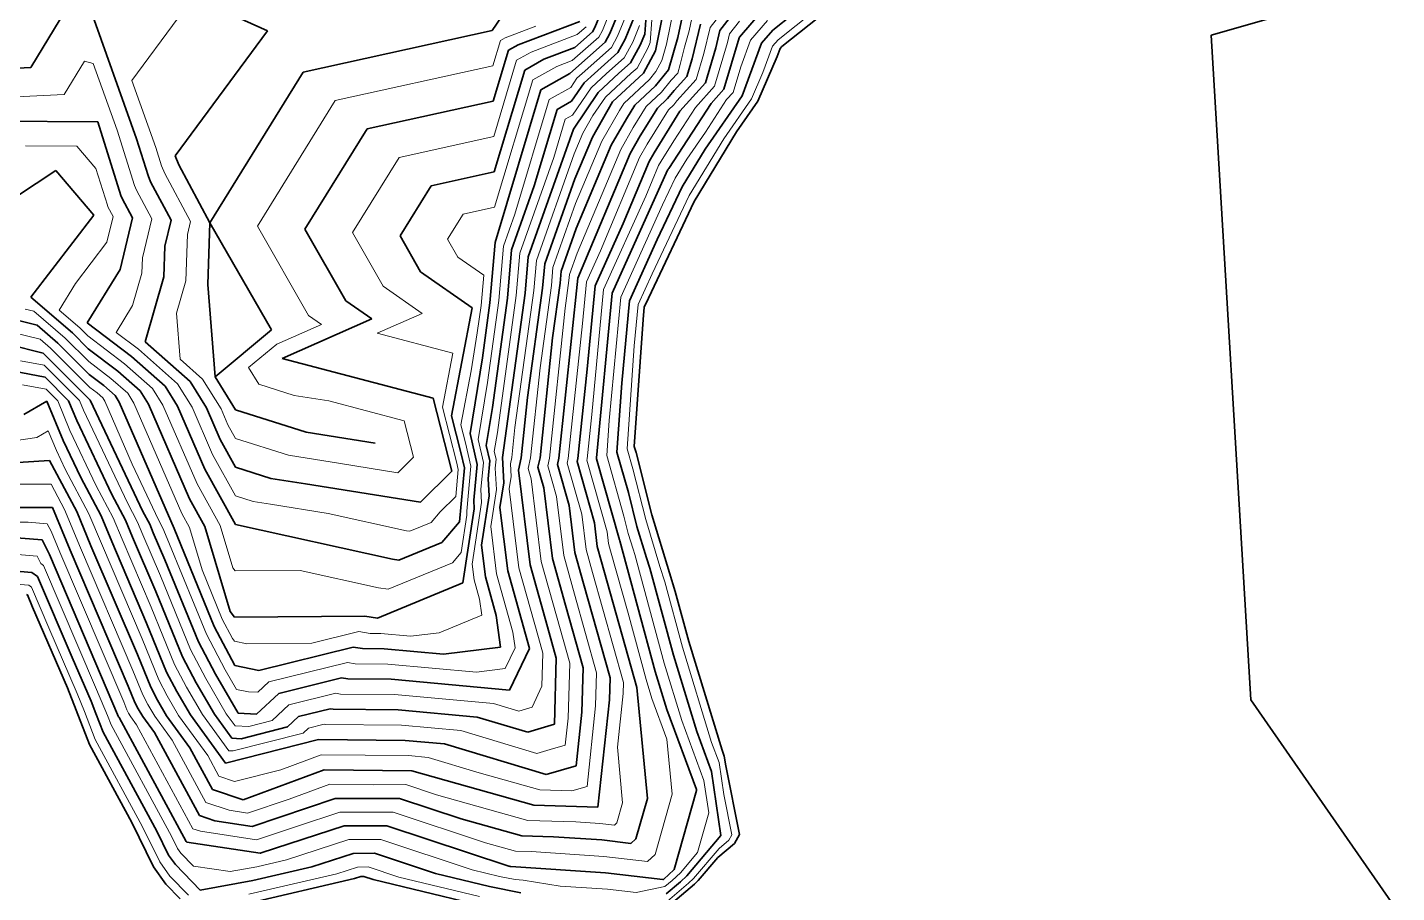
# Model space of a CAD drawing. Header units: millimetres. Extents: x -861324 to 439029, y -308065 to 694685.
# Drawn here: x -646021 to -550348, y -197484 to -137004 of the extents above; entities that cross this region are included whole.
import ezdxf

# ---------------------------------------------------------------- set-up
doc = ezdxf.new("R2010")
doc.units = ezdxf.units.MM
for name, color, linetype, lineweight in [('C-TOPO', 7, 'Continuous', 9), ('C-TOPO-MAJR', 7, 'Continuous', 35), ('C-TOPO-MINR', 7, 'Continuous', 9)]:
    doc.layers.add(name, color=color, linetype=linetype, lineweight=lineweight)

msp = doc.modelspace()

# ---------------------------------------------------------------- linework, layer by layer
at = {"layer": 'C-TOPO', "lineweight": 35}
for p, q in [((-585137, -131849), (-593309, -138342)), ((-563298, -137548), (-552217, -134349)), ((-560527, -183998), (-563298, -137548)), ((-593429, -138479), (-593629, -139029)), ((-593309, -138342), (-593429, -138479)), ((-593629, -139029), (-594975, -142163)), ((-594975, -142163), (-596464, -144307)), ((-596464, -144307), (-599423, -149175)), ((-599423, -149175), (-602629, -155921)), ((-602629, -155921), (-602919, -156566)), ((-602919, -156566), (-603002, -157429)), ((-603002, -157429), (-603612, -166289)), ((-603612, -166289), (-603492, -166714)), ((-603492, -166714), (-602394, -171068)), ((-602394, -171068), (-601161, -175123)), ((-601161, -175123), (-600749, -176437)), ((-646020, -176676), (-646079, -176634)), ((-645658, -177526), (-646020, -176676)), ((-600749, -176437), (-599801, -179937)), ((-643220, -183167), (-645658, -177526)), ((-599801, -179937), (-597480, -187526)), ((-642604, -184731), (-643220, -183167)), ((-550348, -198655), (-560527, -183998)), ((-641684, -187127), (-642604, -184731)), ((-638726, -192579), (-641684, -187127)), ((-597480, -187526), (-597324, -187947)), ((-597324, -187947), (-597226, -188617)), ((-597226, -188617), (-596264, -193416)), ((-637208, -195670), (-638726, -192579)), ((-596602, -194047), (-597785, -195029)), ((-596264, -193416), (-596602, -194047)), ((-597785, -195029), (-599149, -196644)), ((-636338, -196889), (-637208, -195670)), ((-635340, -197910), (-636338, -196889)), ((-623164, -196506), (-630735, -198273)), ((-622730, -196364), (-623164, -196506)), ((-622506, -196363), (-622730, -196364)), ((-621868, -196575), (-622506, -196363)), ((-614911, -198245), (-621868, -196575)), ((-599415, -196895), (-601225, -198430)), ((-599149, -196644), (-599415, -196895))]:
    msp.add_line(p, q, dxfattribs=at)
at = {"layer": 'C-TOPO-MAJR'}
for p, q in [((-613541, -137229), (-607316, -127994)), ((-593939, -137198), (-587571, -132138)), ((-638543, -133062), (-629232, -137239)), ((-606371, -137013), (-605118, -133938)), ((-602885, -137474), (-602651, -134323)), ((-645775, -139800), (-642935, -135123)), ((-641732, -135437), (-638400, -144796)), ((-605313, -137423), (-604374, -135116)), ((-602141, -138652), (-601430, -135142)), ((-597632, -137230), (-596228, -135432)), ((-596273, -137681), (-594681, -135852)), ((-611732, -138228), (-607428, -136603)), ((-604256, -137832), (-603630, -136295)), ((-600565, -137716), (-600209, -135961)), ((-599573, -139206), (-598989, -136779)), ((-629232, -137239), (-635693, -145984)), ((-626753, -140134), (-613541, -137229)), ((-607772, -138415), (-606538, -137324)), ((-606538, -137324), (-606371, -137013)), ((-605648, -138045), (-605313, -137423)), ((-603199, -138242), (-602885, -137474)), ((-601224, -139976), (-600565, -137716)), ((-597922, -138437), (-597632, -137230)), ((-597359, -141329), (-596289, -137725)), ((-596289, -137725), (-596273, -137681)), ((-594735, -138113), (-593939, -137198)), ((-613473, -142168), (-612405, -138607)), ((-612405, -138607), (-611732, -138228)), ((-609924, -139228), (-607772, -138415)), ((-608116, -140227), (-605648, -138045)), ((-604758, -138766), (-604256, -137832)), ((-603868, -139487), (-603199, -138242)), ((-602978, -140208), (-602141, -138652)), ((-598647, -140878), (-597922, -138437)), ((-596070, -141779), (-594735, -138113)), ((-611270, -139985), (-609924, -139228)), ((-606404, -140221), (-604758, -138766)), ((-604691, -140214), (-603868, -139487)), ((-599936, -140427), (-599573, -139206)), ((-652486, -140121), (-645775, -139800)), ((-633267, -150657), (-626753, -140134)), ((-613406, -147107), (-611270, -139985)), ((-610135, -141363), (-608116, -140227)), ((-607122, -140891), (-606404, -140221)), ((-606128, -141555), (-604691, -140214)), ((-605134, -142219), (-602978, -140208)), ((-602131, -141095), (-601224, -139976)), ((-600830, -141423), (-599936, -140427)), ((-613339, -152046), (-610135, -141363)), ((-607991, -142173), (-607122, -140891)), ((-607865, -144119), (-606128, -141555)), ((-603568, -142436), (-602131, -141095)), ((-601284, -141982), (-600830, -141423)), ((-600436, -142870), (-598647, -140878)), ((-598253, -142325), (-597359, -141329)), ((-622281, -144105), (-613473, -142168)), ((-609000, -142741), (-607991, -142173)), ((-606544, -144684), (-605134, -142219)), ((-604166, -143402), (-603568, -142436)), ((-602002, -142653), (-601284, -141982)), ((-601212, -146877), (-598253, -142325)), ((-598660, -145508), (-596070, -141779)), ((-610602, -148082), (-609000, -142741)), ((-605222, -145249), (-604166, -143402)), ((-603198, -144586), (-602002, -142653)), ((-602230, -145769), (-600436, -142870)), ((-648264, -143569), (-641107, -143607)), ((-641107, -143607), (-639485, -148750)), ((-626624, -151120), (-622281, -144105)), ((-611029, -153041), (-607865, -144119)), ((-638400, -144796), (-637589, -147367)), ((-607765, -147590), (-606544, -144684)), ((-607665, -151062), (-605222, -145249)), ((-603901, -145815), (-603198, -144586)), ((-635693, -145984), (-635429, -146622)), ((-607565, -154534), (-603901, -145815)), ((-602580, -146380), (-602230, -145769)), ((-600268, -148154), (-598660, -145508)), ((-651427, -151892), (-644042, -147016)), ((-641381, -150133), (-644042, -147016)), ((-635429, -146622), (-633267, -150657)), ((-617810, -148075), (-613406, -147107)), ((-605152, -155589), (-601283, -146996)), ((-604401, -150713), (-602580, -146380)), ((-601283, -146996), (-601262, -146953)), ((-601262, -146953), (-601243, -146922)), ((-601243, -146922), (-601212, -146877)), ((-637589, -147367), (-637413, -147792)), ((-637413, -147792), (-635972, -150482)), ((-619982, -151583), (-617810, -148075)), ((-612184, -152543), (-610602, -148082)), ((-609875, -153538), (-607765, -147590)), ((-602011, -151821), (-600268, -148154)), ((-639485, -148750), (-639397, -148962)), ((-639397, -148962), (-638677, -150308)), ((-645789, -155872), (-641381, -150133)), ((-638677, -150308), (-639548, -153924)), ((-635972, -150482), (-636408, -152291)), ((-633267, -150657), (-633422, -154979)), ((-628972, -158150), (-633267, -150657)), ((-623761, -156115), (-626624, -151120)), ((-608720, -154036), (-607665, -151062)), ((-606358, -155061), (-604401, -150713)), ((-618550, -154081), (-619982, -151583)), ((-613704, -156268), (-613339, -152046)), ((-603945, -156117), (-602011, -151821)), ((-636408, -152291), (-636485, -154451)), ((-612476, -155921), (-612184, -152543)), ((-611248, -155575), (-611029, -153041)), ((-639548, -153924), (-641834, -157664)), ((-610021, -155228), (-609875, -153538)), ((-636485, -154451), (-637781, -158988)), ((-633422, -154979), (-632901, -161427)), ((-614932, -156615), (-618550, -154081)), ((-609320, -158710), (-608793, -154881)), ((-608884, -167125), (-607565, -154534)), ((-608793, -154881), (-608720, -154036)), ((-645789, -155872), (-642858, -158367)), ((-613531, -163579), (-612476, -155921)), ((-612830, -167061), (-611248, -155575)), ((-611075, -162885), (-610021, -155228)), ((-606913, -160888), (-606358, -155061)), ((-606247, -167104), (-605152, -155589)), ((-621952, -157383), (-623761, -156115)), ((-616378, -164161), (-614932, -156615)), ((-614231, -160097), (-613704, -156268)), ((-604493, -161875), (-603945, -156117)), ((-646556, -157526), (-645348, -157822)), ((-645348, -157822), (-643883, -159069)), ((-641834, -157664), (-638744, -160008)), ((-628219, -160152), (-621952, -157383)), ((-642858, -158367), (-641766, -159466)), ((-632901, -161427), (-628972, -158150)), ((-610199, -167104), (-609320, -158710)), ((-647323, -159179), (-644907, -159771)), ((-644907, -159771), (-641632, -163068)), ((-643883, -159069), (-641699, -161267)), ((-641766, -159466), (-639707, -161028)), ((-637781, -158988), (-634647, -161755)), ((-638744, -160008), (-636393, -162083)), ((-617670, -162926), (-628219, -160152)), ((-615086, -165395), (-614231, -160097)), ((-648090, -160832), (-644779, -161451)), ((-644779, -161451), (-643142, -163099)), ((-641699, -161267), (-640669, -162048)), ((-639707, -161028), (-638140, -162412)), ((-632901, -161427), (-631469, -163744)), ((-607568, -167146), (-606913, -160888)), ((-640669, -162048), (-639886, -162740)), ((-638140, -162412), (-637567, -163338)), ((-636393, -162083), (-635534, -163473)), ((-634647, -161755), (-633502, -163609)), ((-604825, -166690), (-604493, -161875)), ((-646277, -164057), (-644652, -163131)), ((-644652, -163131), (-643520, -165878)), ((-643142, -163099), (-642576, -164473)), ((-641632, -163068), (-637944, -170839)), ((-639886, -162740), (-639599, -163203)), ((-639599, -163203), (-635770, -172025)), ((-637567, -163338), (-634695, -169954)), ((-635534, -163473), (-633620, -167884)), ((-616364, -168034), (-617670, -162926)), ((-613958, -166228), (-613531, -163579)), ((-611515, -167083), (-611075, -162885)), ((-642576, -164473), (-640118, -169654)), ((-633502, -163609), (-632545, -165814)), ((-631469, -163744), (-626545, -165306)), ((-615725, -166715), (-616378, -164161)), ((-626545, -165306), (-621712, -166075)), ((-614597, -167548), (-615086, -165395)), ((-643520, -165878), (-642291, -168468)), ((-632545, -165814), (-631471, -167749)), ((-613714, -167305), (-613958, -166228)), ((-653349, -167856), (-644465, -167283)), ((-644465, -167283), (-642571, -170855)), ((-615481, -167791), (-615725, -166715)), ((-613828, -168562), (-613714, -167305)), ((-612737, -168849), (-612830, -167061)), ((-611708, -167945), (-611515, -167083)), ((-610344, -167750), (-610199, -167104)), ((-608980, -167555), (-608884, -167125)), ((-607616, -167360), (-607568, -167146)), ((-606402, -171647), (-607616, -167360)), ((-606251, -167161), (-606247, -167104)), ((-604647, -172826), (-606251, -167161)), ((-604023, -169522), (-604825, -166690)), ((-633620, -167884), (-631473, -171753)), ((-631471, -167749), (-629009, -168530)), ((-618547, -170195), (-616364, -168034)), ((-615824, -171562), (-615481, -167791)), ((-614826, -170062), (-614597, -167548)), ((-610892, -174562), (-611708, -167945)), ((-609939, -169179), (-610344, -167750)), ((-608171, -170413), (-608980, -167555)), ((-642291, -168468), (-640871, -171147)), ((-629009, -168530), (-626592, -168914)), ((-626592, -168914), (-618547, -170195)), ((-613766, -169753), (-613828, -168562)), ((-613000, -170576), (-612737, -168849)), ((-609328, -174137), (-609939, -169179)), ((-640118, -169654), (-639171, -171440)), ((-634695, -169954), (-633622, -171889)), ((-614795, -170658), (-614826, -170062)), ((-614292, -173207), (-613766, -169753)), ((-603426, -171889), (-604023, -169522)), ((-653207, -170562), (-644272, -170562)), ((-644272, -170562), (-643032, -173540)), ((-642571, -170855), (-641579, -173237)), ((-640871, -171147), (-640127, -172934)), ((-637944, -170839), (-637471, -171732)), ((-615585, -175839), (-614795, -170658)), ((-612456, -174988), (-613000, -170576)), ((-607764, -173712), (-608171, -170413)), ((-639171, -171440), (-638675, -172631)), ((-637471, -171732), (-637222, -172328)), ((-635770, -172025), (-632960, -178893)), ((-633622, -171889), (-631850, -177833)), ((-631473, -171753), (-620500, -174179)), ((-617066, -173017), (-615824, -171562)), ((-606200, -173286), (-606402, -171647)), ((-602756, -174093), (-603426, -171889)), ((-647671, -172606), (-644986, -172833)), ((-644986, -172833), (-644481, -173855)), ((-640127, -172934), (-637691, -178643)), ((-638675, -172631), (-637051, -176437)), ((-637222, -172328), (-636411, -174231)), ((-620057, -174251), (-617066, -173017)), ((-604640, -172854), (-604647, -172826)), ((-604632, -172881), (-604640, -172854)), ((-604630, -172889), (-604632, -172881)), ((-602158, -182017), (-604630, -172889)), ((-644481, -173855), (-644476, -173858)), ((-644476, -173858), (-639644, -185185)), ((-643032, -173540), (-638972, -183055)), ((-641579, -173237), (-638332, -180849)), ((-614021, -175413), (-614292, -173207)), ((-607161, -175873), (-607764, -173712)), ((-605900, -174360), (-606200, -173286)), ((-602532, -174807), (-602756, -174093)), ((-651071, -174650), (-645699, -175104)), ((-636411, -174231), (-634070, -179952)), ((-620500, -174179), (-620057, -174251)), ((-610942, -180410), (-612456, -174988)), ((-609681, -178898), (-610892, -174562)), ((-608421, -177385), (-609328, -174137)), ((-603431, -183142), (-605900, -174360)), ((-600884, -180893), (-602532, -174807)), ((-645699, -175104), (-645311, -175381)), ((-645311, -175381), (-642895, -181045)), ((-621566, -178308), (-615585, -175839)), ((-613263, -178124), (-614021, -175413)), ((-605309, -182459), (-607161, -175873)), ((-637051, -176437), (-635179, -181011)), ((-631850, -177833), (-631546, -178228)), ((-607186, -181776), (-608421, -177385)), ((-637691, -178643), (-636289, -182070)), ((-632960, -178893), (-631532, -181601)), ((-631546, -178228), (-622453, -178163)), ((-622453, -178163), (-621566, -178308)), ((-612953, -180321), (-613263, -178124)), ((-609064, -181093), (-609681, -178898)), ((-634070, -179952), (-632880, -182208)), ((-629838, -181951), (-623260, -180319)), ((-623260, -180319), (-622595, -180428)), ((-622595, -180428), (-621083, -180442)), ((-621083, -180442), (-616945, -180818)), ((-616945, -180818), (-612953, -180321)), ((-612324, -183327), (-610942, -180410)), ((-642895, -181045), (-641570, -184111)), ((-638332, -180849), (-637399, -183129)), ((-635179, -181011), (-634229, -182815)), ((-631532, -181601), (-629838, -181951)), ((-609195, -185719), (-609064, -181093)), ((-607274, -184860), (-607186, -181776)), ((-599255, -186219), (-600884, -180893)), ((-636289, -182070), (-635577, -183421)), ((-632880, -182208), (-631287, -184949)), ((-628453, -183563), (-624067, -182475)), ((-624067, -182475), (-623624, -182548)), ((-623624, -182548), (-620600, -182575)), ((-620600, -182575), (-612324, -183327)), ((-605352, -184001), (-605309, -182459)), ((-601343, -184680), (-602158, -182017)), ((-638972, -183055), (-638508, -184188)), ((-637399, -183129), (-636925, -184028)), ((-635577, -183421), (-634622, -185064)), ((-634229, -182815), (-632955, -185007)), ((-630000, -185014), (-628453, -183563)), ((-602700, -190902), (-603431, -183142)), ((-641570, -184111), (-641235, -184961)), ((-638508, -184188), (-638273, -184635)), ((-638273, -184635), (-637957, -185178)), ((-636925, -184028), (-636290, -185121)), ((-627067, -185175), (-624874, -184632)), ((-624874, -184632), (-624653, -184668)), ((-606157, -191510), (-605352, -184001)), ((-641235, -184961), (-640735, -186263)), ((-639644, -185185), (-639628, -185221)), ((-639628, -185221), (-639624, -185231)), ((-639624, -185231), (-639618, -185247)), ((-639618, -185247), (-634923, -193901)), ((-637957, -185178), (-637149, -186294)), ((-636290, -185121), (-634663, -187367)), ((-634622, -185064), (-632178, -188440)), ((-632955, -185007), (-631732, -186695)), ((-631287, -184949), (-630000, -185014)), ((-627841, -185901), (-627067, -185175)), ((-624653, -184668), (-620117, -184709)), ((-620117, -184709), (-614600, -185210)), ((-614600, -185210), (-611051, -186276)), ((-607676, -188614), (-607274, -184860)), ((-599272, -190287), (-601343, -184680)), ((-640735, -186263), (-636979, -193187)), ((-637149, -186294), (-633999, -192101)), ((-631089, -186727), (-627841, -185901)), ((-611051, -186276), (-609195, -185719)), ((-598219, -189022), (-599255, -186219)), ((-634663, -187367), (-633088, -190270)), ((-632178, -188440), (-625682, -186788)), ((-631732, -186695), (-631089, -186727)), ((-625682, -186788), (-619634, -186842)), ((-619634, -186842), (-616875, -187093)), ((-616875, -187093), (-609777, -189225)), ((-630936, -191001), (-625281, -188906)), ((-625281, -188906), (-619151, -188976)), ((-619151, -188976), (-610629, -191368)), ((-609777, -189225), (-607676, -188614)), ((-597563, -193491), (-598219, -189022)), ((-633088, -190270), (-630936, -191001)), ((-600830, -195860), (-599264, -190340)), ((-599264, -190340), (-599272, -190287)), ((-630323, -192862), (-624506, -190913)), ((-624506, -190913), (-620022, -190895)), ((-620022, -190895), (-615717, -192322)), ((-603497, -193713), (-602700, -190902)), ((-633999, -192101), (-632929, -192464)), ((-610629, -191368), (-606157, -191510)), ((-636979, -193187), (-636153, -194867)), ((-632929, -192464), (-630323, -192862)), ((-629675, -194712), (-623883, -192826)), ((-623883, -192826), (-620894, -192814)), ((-620894, -192814), (-612385, -195634)), ((-615717, -192322), (-611482, -193510)), ((-634923, -193901), (-634913, -193921)), ((-634913, -193921), (-634908, -193929)), ((-634908, -193929), (-634887, -193950)), ((-634887, -193950), (-629767, -194731)), ((-611482, -193510), (-609259, -193581)), ((-609259, -193581), (-605888, -193802)), ((-605888, -193802), (-603848, -194043)), ((-603848, -194043), (-603497, -193713)), ((-599934, -196299), (-597563, -193491)), ((-636153, -194867), (-635681, -195529)), ((-629767, -194731), (-629723, -194723)), ((-629723, -194723), (-629675, -194712)), ((-626155, -195682), (-623260, -194738)), ((-623260, -194738), (-621765, -194732)), ((-621765, -194732), (-617511, -196142)), ((-635681, -195529), (-633946, -197305)), ((-630270, -196642), (-626155, -195682)), ((-612385, -195634), (-612340, -195644)), ((-612340, -195644), (-612314, -195649)), ((-612314, -195649), (-612302, -195650)), ((-612302, -195650), (-612241, -195660)), ((-612241, -195660), (-605620, -196095)), ((-605620, -196095), (-601611, -196567)), ((-601553, -196548), (-600858, -195894)), ((-600858, -195894), (-600830, -195860)), ((-633946, -197305), (-630270, -196642)), ((-617511, -196142), (-613730, -197050)), ((-613730, -197050), (-611553, -197491)), ((-601611, -196567), (-601564, -196558)), ((-601564, -196558), (-601553, -196548)), ((-601381, -197570), (-600397, -196735)), ((-600397, -196735), (-599934, -196299))]:
    msp.add_line(p, q, dxfattribs=at)
at = {"layer": 'C-TOPO-MINR'}
for p, q in [((-593569, -137871), (-586139, -131968)), ((-605842, -137218), (-604746, -134527)), ((-598310, -137005), (-596196, -134296)), ((-604785, -137627), (-604002, -135706)), ((-601353, -138184), (-600820, -135551)), ((-635482, -136338), (-638712, -140710)), ((-602513, -138063), (-602396, -136488)), ((-599777, -137247), (-599599, -136370)), ((-596954, -137456), (-596260, -136568)), ((-595504, -137897), (-594310, -136525)), ((-612973, -137918), (-612636, -137729)), ((-612636, -137729), (-610484, -136916)), ((-610828, -138728), (-607600, -137509)), ((-607944, -139321), (-606093, -137684)), ((-607600, -137509), (-606983, -136963)), ((-606093, -137684), (-605842, -137218)), ((-605203, -138405), (-604785, -137627)), ((-603727, -138037), (-603258, -136884)), ((-600107, -138378), (-599777, -137247)), ((-598748, -138822), (-598310, -137005)), ((-597097, -138052), (-596954, -137456)), ((-613507, -139698), (-612973, -137918)), ((-607260, -140224), (-605203, -138405)), ((-604313, -139126), (-603727, -138037)), ((-603423, -139847), (-602670, -138447)), ((-602670, -138447), (-602513, -138063)), ((-601683, -139314), (-601353, -138184)), ((-600399, -139591), (-600107, -138378)), ((-598003, -141103), (-597097, -138052)), ((-596179, -139752), (-595504, -137897)), ((-594634, -140161), (-593967, -138328)), ((-593967, -138328), (-593569, -137871)), ((-643441, -141703), (-642021, -139365)), ((-642021, -139365), (-641420, -139522)), ((-641420, -139522), (-639754, -144201)), ((-613440, -144637), (-611838, -139296)), ((-611838, -139296), (-610828, -138728)), ((-609020, -139728), (-607944, -139321)), ((-605547, -140218), (-604313, -139126)), ((-602101, -140092), (-601683, -139314)), ((-600580, -140201), (-600399, -139591)), ((-599291, -140652), (-598748, -138822)), ((-624517, -142119), (-613507, -139698)), ((-610703, -140674), (-609020, -139728)), ((-608054, -141200), (-607619, -140559)), ((-607619, -140559), (-607260, -140224)), ((-606625, -141223), (-605547, -140218)), ((-605631, -141887), (-603835, -140211)), ((-603835, -140211), (-603423, -139847)), ((-602555, -140652), (-602101, -140092)), ((-601027, -140699), (-600580, -140201)), ((-596714, -141554), (-596179, -139752)), ((-595426, -142005), (-594634, -140161)), ((-638712, -140710), (-637047, -145390)), ((-613372, -149576), (-610703, -140674)), ((-609568, -142052), (-608054, -141200)), ((-607928, -143146), (-606625, -141223)), ((-604351, -142327), (-602555, -140652)), ((-602785, -142544), (-601707, -141539)), ((-601707, -141539), (-601027, -140699)), ((-600633, -142146), (-599291, -140652)), ((-599345, -142597), (-598003, -141103)), ((-597162, -142052), (-596714, -141554)), ((-646797, -141864), (-643441, -141703)), ((-629946, -150889), (-624517, -142119)), ((-611970, -150064), (-609568, -142052)), ((-606500, -143169), (-605631, -141887)), ((-604650, -142811), (-604351, -142327)), ((-603682, -143994), (-602785, -142544)), ((-601219, -142761), (-600860, -142426)), ((-600860, -142426), (-600633, -142146)), ((-598641, -144328), (-597162, -142052)), ((-597368, -144801), (-595426, -142005)), ((-609233, -146101), (-608433, -143430)), ((-608433, -143430), (-607928, -143146)), ((-607204, -144402), (-606500, -143169)), ((-605883, -144967), (-604650, -142811)), ((-602714, -145178), (-601219, -142761)), ((-600860, -144929), (-599345, -142597)), ((-639754, -144201), (-638537, -148058)), ((-607815, -145855), (-607204, -144402)), ((-604562, -145532), (-603682, -143994)), ((-599951, -146215), (-598641, -144328)), ((-646153, -145292), (-642575, -145312)), ((-642575, -145312), (-641244, -146870)), ((-637047, -145390), (-636641, -146675)), ((-620046, -146090), (-613440, -144637)), ((-607715, -149326), (-605883, -144967)), ((-603240, -146097), (-602714, -145178)), ((-601746, -146361), (-600860, -144929)), ((-599771, -148755), (-597368, -144801)), ((-623303, -151351), (-620046, -146090)), ((-611607, -152792), (-609233, -146101)), ((-610452, -153290), (-607815, -145855)), ((-607615, -152798), (-604562, -145532)), ((-605983, -152623), (-603240, -146097)), ((-601919, -146663), (-601746, -146361)), ((-600765, -147553), (-599951, -146215)), ((-641244, -146870), (-640433, -149441)), ((-636641, -146675), (-636421, -147207)), ((-636421, -147207), (-634620, -150570)), ((-602818, -148803), (-601919, -146663)), ((-638537, -148058), (-638405, -148377)), ((-601647, -149409), (-600765, -147553)), ((-638405, -148377), (-637324, -150395)), ((-605755, -155325), (-602818, -148803)), ((-602374, -154233), (-599771, -148755)), ((-640433, -149441), (-640389, -149547)), ((-640389, -149547), (-640029, -150220)), ((-616660, -151814), (-615574, -150060)), ((-615574, -150060), (-613372, -149576)), ((-612761, -152294), (-611970, -150064)), ((-609297, -153787), (-607715, -149326)), ((-604548, -155853), (-601647, -149409)), ((-640029, -150220), (-640465, -152028)), ((-637324, -150395), (-637978, -153107)), ((-634620, -150570), (-634837, -151474)), ((-626367, -157133), (-629946, -150889)), ((-640465, -152028), (-642668, -154898)), ((-634837, -151474), (-634953, -154715)), ((-621155, -155098), (-623303, -151351)), ((-615944, -153063), (-616660, -151814)), ((-614135, -154330), (-615944, -153063)), ((-613090, -156095), (-612761, -152294)), ((-611862, -155748), (-611607, -152792)), ((-608142, -154285), (-607615, -152798)), ((-606962, -154797), (-605983, -152623)), ((-637978, -153107), (-638017, -154188)), ((-610635, -155401), (-610452, -153290)), ((-609407, -155054), (-609297, -153787)), ((-642668, -154898), (-643811, -156768)), ((-638017, -154188), (-638665, -156456)), ((-634953, -154715), (-635602, -156984)), ((-614318, -156442), (-614135, -154330)), ((-608443, -156622), (-608179, -154707)), ((-608179, -154707), (-608142, -154285)), ((-607239, -157711), (-606962, -154797)), ((-603342, -156381), (-602374, -154233)), ((-618442, -156999), (-621155, -155098)), ((-613181, -165320), (-611862, -155748)), ((-611953, -164973), (-610635, -155401)), ((-610198, -160798), (-609407, -155054)), ((-606587, -164066), (-605755, -155325)), ((-605370, -164489), (-604548, -155853)), ((-646172, -156699), (-645568, -156847)), ((-645568, -156847), (-643370, -158718)), ((-643811, -156768), (-642346, -158016)), ((-638665, -156456), (-639808, -158326)), ((-614582, -158356), (-614318, -156442)), ((-613881, -161838), (-613090, -156095)), ((-609541, -167114), (-608443, -156622)), ((-603616, -159260), (-603342, -156381)), ((-635602, -156984), (-635341, -160207)), ((-628595, -159151), (-625462, -157767)), ((-625462, -157767), (-626367, -157133)), ((-621575, -158384), (-618442, -156999)), ((-608226, -167136), (-607239, -157711)), ((-646939, -158352), (-645127, -158797)), ((-645127, -158797), (-644395, -159420)), ((-643370, -158718), (-641733, -160366)), ((-642346, -158016), (-641800, -158565)), ((-641800, -158565), (-639225, -160518)), ((-639808, -158326), (-638263, -159498)), ((-616301, -159771), (-621575, -158384)), ((-615009, -161005), (-614582, -158356)), ((-644395, -159420), (-641665, -162167)), ((-638263, -159498), (-635520, -161919)), ((-630560, -160789), (-628595, -159151)), ((-617024, -163543), (-616301, -159771)), ((-604112, -166454), (-603616, -159260)), ((-646498, -160302), (-644843, -160611)), ((-644843, -160611), (-642387, -163084)), ((-641733, -160366), (-640188, -161538)), ((-639225, -160518), (-637267, -162247)), ((-635341, -160207), (-633774, -161591)), ((-640188, -161538), (-639013, -162576)), ((-633774, -161591), (-632486, -163676)), ((-629844, -161948), (-630560, -160789)), ((-615732, -164778), (-615009, -161005)), ((-610857, -167093), (-610198, -160798)), ((-646371, -161981), (-644716, -162291)), ((-644716, -162291), (-643897, -163115)), ((-641665, -162167), (-641150, -162558)), ((-641150, -162558), (-640759, -162904)), ((-639013, -162576), (-638583, -163271)), ((-637267, -162247), (-636551, -163406)), ((-635520, -161919), (-634518, -163541)), ((-627382, -162729), (-629844, -161948)), ((-614522, -165812), (-613881, -161838)), ((-643897, -163115), (-643048, -165175)), ((-642387, -163084), (-642104, -163770)), ((-640759, -162904), (-640616, -163136)), ((-640616, -163136), (-638701, -167546)), ((-638583, -163271), (-635233, -170989)), ((-636551, -163406), (-634157, -168919)), ((-634518, -163541), (-633082, -166849)), ((-624965, -163113), (-627382, -162729)), ((-619691, -164500), (-624965, -163113)), ((-616045, -167375), (-617024, -163543)), ((-642104, -163770), (-639031, -170246)), ((-632486, -163676), (-632007, -164779)), ((-619038, -167054), (-619691, -164500)), ((-606910, -167157), (-606587, -164066)), ((-605538, -166926), (-605370, -164489)), ((-645371, -165670), (-644558, -165207)), ((-644558, -165207), (-643993, -166580)), ((-643048, -165175), (-641204, -169061)), ((-632007, -164779), (-631470, -165746)), ((-615406, -166055), (-615732, -164778)), ((-613394, -166645), (-613181, -165320)), ((-612173, -167072), (-611953, -164973)), ((-648978, -166216), (-645371, -165670)), ((-631470, -165746), (-627777, -166918)), ((-615039, -167669), (-615406, -166055)), ((-614156, -167426), (-614522, -165812)), ((-603711, -167870), (-604112, -166454)), ((-643993, -166580), (-643378, -167876)), ((-633082, -166849), (-631472, -169751)), ((-627777, -166918), (-624152, -167494)), ((-620129, -168135), (-619038, -167054)), ((-615922, -167913), (-616045, -167375)), ((-614327, -169312), (-614156, -167426)), ((-613272, -167183), (-613394, -166645)), ((-613329, -167812), (-613272, -167183)), ((-612269, -167503), (-612173, -167072)), ((-611026, -167847), (-610857, -167093)), ((-609662, -167652), (-609541, -167114)), ((-608298, -167457), (-608226, -167136)), ((-606934, -167262), (-606910, -167157)), ((-605518, -172264), (-606934, -167262)), ((-604335, -171174), (-605538, -166926)), ((-643378, -167876), (-641721, -171001)), ((-638701, -167546), (-636857, -171432)), ((-624152, -167494), (-620129, -168135)), ((-616094, -169798), (-615922, -167913)), ((-615325, -170812), (-615039, -167669)), ((-613251, -169301), (-613329, -167812)), ((-612222, -168397), (-612269, -167503)), ((-610823, -168562), (-611026, -167847)), ((-609055, -169796), (-609662, -167652)), ((-607286, -171030), (-608298, -167457)), ((-602819, -171406), (-603711, -167870)), ((-648836, -168923), (-644368, -168923)), ((-644368, -168923), (-643422, -170709)), ((-641204, -169061), (-640021, -171294)), ((-634157, -168919), (-632547, -171821)), ((-614280, -170206), (-614327, -169312)), ((-613646, -171892), (-613251, -169301)), ((-612354, -169260), (-612222, -168397)), ((-611674, -174775), (-612354, -169260)), ((-610110, -174350), (-610823, -168562)), ((-639031, -170246), (-638321, -171586)), ((-631472, -169751), (-630241, -170141)), ((-630241, -170141), (-629033, -170334)), ((-617186, -170878), (-616094, -169798)), ((-614938, -174523), (-614280, -170206)), ((-608546, -173924), (-609055, -169796)), ((-643422, -170709), (-642305, -173389)), ((-641721, -171001), (-640853, -173085)), ((-635233, -170989), (-634696, -171957)), ((-629033, -170334), (-625010, -170974)), ((-625010, -170974), (-619524, -172187)), ((-617807, -171606), (-617186, -170878)), ((-615704, -173700), (-615309, -171110)), ((-615309, -171110), (-615325, -170812)), ((-606982, -173499), (-607286, -171030)), ((-604033, -172372), (-604335, -171174)), ((-652673, -171584), (-645972, -171584)), ((-645972, -171584), (-644629, -171698)), ((-644629, -171698), (-644370, -172221)), ((-640021, -171294), (-639401, -172782)), ((-638321, -171586), (-637949, -172479)), ((-636857, -171432), (-636620, -171878)), ((-636620, -171878), (-636496, -172176)), ((-636496, -172176), (-636090, -173128)), ((-634696, -171957), (-633810, -174929)), ((-632547, -171821), (-631662, -174793)), ((-619524, -172187), (-619302, -172223)), ((-619302, -172223), (-617807, -171606)), ((-613239, -175200), (-613646, -171892)), ((-601818, -174699), (-602819, -171406)), ((-644370, -172221), (-643758, -173692)), ((-640853, -173085), (-638011, -179746)), ((-639401, -172782), (-637371, -177540)), ((-637949, -172479), (-636731, -175334)), ((-636090, -173128), (-633515, -179422)), ((-605418, -173074), (-605518, -172264)), ((-605270, -173604), (-605418, -173074)), ((-603694, -173487), (-604033, -172372)), ((-649371, -173628), (-645342, -173968)), ((-645342, -173968), (-645090, -174479)), ((-643758, -173692), (-639292, -184158)), ((-642305, -173389), (-638652, -181952)), ((-616325, -174428), (-615704, -173700)), ((-607791, -176629), (-608546, -173924)), ((-606530, -175117), (-606982, -173499)), ((-604050, -177942), (-605270, -173604)), ((-603581, -173848), (-603694, -173487)), ((-601521, -181455), (-603581, -173848)), ((-645090, -174479), (-644894, -174620)), ((-644894, -174620), (-641269, -183115)), ((-633810, -174929), (-632405, -178363)), ((-631662, -174793), (-631509, -174991)), ((-631509, -174991), (-626963, -174958)), ((-626963, -174958), (-621476, -176171)), ((-620811, -176280), (-616325, -174428)), ((-614803, -175626), (-614938, -174523)), ((-610311, -179654), (-611674, -174775)), ((-609051, -178141), (-610110, -174350)), ((-601483, -175766), (-601818, -174699)), ((-648608, -175777), (-645923, -176004)), ((-645923, -176004), (-645728, -176143)), ((-636731, -175334), (-634625, -180481)), ((-614424, -176981), (-614803, -175626)), ((-612102, -179267), (-613239, -175200)), ((-604370, -182801), (-606530, -175117)), ((-600247, -180330), (-601483, -175766)), ((-645728, -176143), (-644520, -178975)), ((-621476, -176171), (-620811, -176280)), ((-614269, -178080), (-614424, -176981)), ((-606248, -182118), (-607791, -176629)), ((-637371, -177540), (-635734, -181540)), ((-602794, -182580), (-604050, -177942)), ((-632405, -178363), (-631691, -179717)), ((-617259, -179314), (-614269, -178080)), ((-608125, -181435), (-609051, -178141)), ((-644520, -178975), (-642541, -183556)), ((-638011, -179746), (-636844, -182600)), ((-633515, -179422), (-632206, -181904)), ((-631691, -179717), (-631539, -179914)), ((-626146, -180057), (-622856, -179241)), ((-622856, -179241), (-622080, -179368)), ((-622080, -179368), (-621324, -179375)), ((-621324, -179375), (-619256, -179563)), ((-619256, -179563), (-617259, -179314)), ((-611947, -180365), (-612102, -179267)), ((-610003, -180752), (-610311, -179654)), ((-634625, -180481), (-633554, -182511)), ((-631539, -179914), (-630692, -180089)), ((-630692, -180089), (-626146, -180057)), ((-612639, -181824), (-611947, -180365)), ((-610068, -183064), (-610003, -180752)), ((-598210, -186988), (-600247, -180330)), ((-635734, -181540), (-634903, -183118)), ((-629146, -182757), (-623663, -181397)), ((-623663, -181397), (-623109, -181488)), ((-623109, -181488), (-620841, -181508)), ((-620841, -181508), (-614635, -182073)), ((-608234, -185289), (-608125, -181435)), ((-600299, -185450), (-601521, -181455)), ((-638652, -181952), (-637953, -183659)), ((-636844, -182600), (-636251, -183725)), ((-633554, -182511), (-632121, -184978)), ((-632206, -181904), (-631410, -183275)), ((-614635, -182073), (-612639, -181824)), ((-606313, -184431), (-606248, -182118)), ((-602387, -183911), (-602794, -182580)), ((-642541, -183556), (-642040, -184826)), ((-641269, -183115), (-640599, -184666)), ((-637953, -183659), (-637599, -184332)), ((-634903, -183118), (-633788, -185035)), ((-631410, -183275), (-630563, -183450)), ((-630563, -183450), (-629919, -183482)), ((-629919, -183482), (-629146, -182757)), ((-627760, -184369), (-624471, -183553)), ((-624471, -183553), (-624138, -183608)), ((-624138, -183608), (-620358, -183642)), ((-620358, -183642), (-613462, -184269)), ((-610760, -184523), (-610068, -183064)), ((-604794, -187326), (-604392, -183572)), ((-604392, -183572), (-604370, -182801)), ((-639292, -184158), (-639063, -184718)), ((-637599, -184332), (-637123, -185150)), ((-636251, -183725), (-635456, -185092)), ((-628920, -185457), (-627760, -184369)), ((-613462, -184269), (-611688, -184802)), ((-611688, -184802), (-610760, -184523)), ((-606916, -190062), (-606313, -184431)), ((-601333, -186766), (-602387, -183911)), ((-642040, -184826), (-641293, -186771)), ((-640599, -184666), (-640429, -185096)), ((-640429, -185096), (-640176, -185755)), ((-639063, -184718), (-638947, -184939)), ((-638947, -184939), (-638791, -185207)), ((-638791, -185207), (-638392, -185758)), ((-637123, -185150), (-635906, -186831)), ((-635456, -185092), (-633420, -187903)), ((-633788, -185035), (-631955, -187567)), ((-632121, -184978), (-631510, -185822)), ((-630544, -185870), (-628920, -185457)), ((-608435, -187167), (-608234, -185289)), ((-598746, -189655), (-600299, -185450)), ((-640176, -185755), (-635951, -193544)), ((-638392, -185758), (-634454, -193016)), ((-631633, -187583), (-626761, -186344)), ((-631510, -185822), (-630544, -185870)), ((-626761, -186344), (-626374, -185982)), ((-626374, -185982), (-625278, -185710)), ((-625278, -185710), (-625167, -185728)), ((-625167, -185728), (-619875, -185776)), ((-619875, -185776), (-615738, -186152)), ((-615738, -186152), (-610414, -187750)), ((-641293, -186771), (-638007, -192829)), ((-635906, -186831), (-633543, -191186)), ((-610414, -187750), (-609486, -187472)), ((-609486, -187472), (-608435, -187167)), ((-604428, -191206), (-604794, -187326)), ((-600972, -190599), (-601333, -186766)), ((-597693, -188389), (-598210, -186988)), ((-633420, -187903), (-632633, -189355)), ((-631955, -187567), (-631633, -187583)), ((-628309, -188894), (-625482, -187847)), ((-625482, -187847), (-622416, -187882)), ((-622416, -187882), (-619392, -187909)), ((-619392, -187909), (-618013, -188035)), ((-618013, -188035), (-614464, -189100)), ((-597364, -190624), (-597693, -188389)), ((-632633, -189355), (-631557, -189720)), ((-631557, -189720), (-628309, -188894)), ((-614464, -189100), (-610203, -190296)), ((-627721, -190957), (-624894, -189910)), ((-624894, -189910), (-621828, -189944)), ((-621828, -189944), (-619586, -189935)), ((-619586, -189935), (-617434, -190649)), ((-610203, -190296), (-607967, -190367)), ((-607967, -190367), (-606916, -190062)), ((-598413, -191915), (-598746, -189655)), ((-633543, -191186), (-631933, -191732)), ((-630629, -191931), (-627721, -190957)), ((-617434, -190649), (-611055, -192439)), ((-604827, -192611), (-604428, -191206)), ((-602167, -194814), (-600972, -190599)), ((-596799, -193447), (-597364, -190624)), ((-631933, -191732), (-630629, -191931)), ((-627143, -192830), (-624194, -191869)), ((-624194, -191869), (-620458, -191854)), ((-620458, -191854), (-614000, -193995)), ((-599196, -194676), (-598413, -191915)), ((-638007, -192829), (-636773, -195339)), ((-634454, -193016), (-633926, -193196)), ((-633926, -193196), (-630016, -193792)), ((-630016, -193792), (-627143, -192830)), ((-611055, -192439), (-607708, -192545)), ((-607708, -192545), (-606023, -192656)), ((-606023, -192656), (-605002, -192776)), ((-605002, -192776), (-604827, -192611)), ((-635951, -193544), (-635533, -194394)), ((-627915, -195197), (-623571, -193782)), ((-623571, -193782), (-621329, -193773)), ((-621329, -193773), (-614948, -195888)), ((-614000, -193995), (-611908, -194582)), ((-597694, -194396), (-596998, -193818)), ((-596998, -193818), (-596799, -193447)), ((-635533, -194394), (-635294, -194729)), ((-635294, -194729), (-634416, -195628)), ((-611908, -194582), (-610810, -194617)), ((-610810, -194617), (-605754, -194948)), ((-605754, -194948), (-602693, -195309)), ((-602693, -195309), (-602167, -194814)), ((-600396, -196096), (-599196, -194676)), ((-599472, -196502), (-597694, -194396)), ((-636773, -195339), (-636067, -196329)), ((-634416, -195628), (-631856, -196018)), ((-631856, -196018), (-629997, -195683)), ((-629997, -195683), (-627915, -195197)), ((-624396, -196166), (-622948, -195695)), ((-622948, -195695), (-622201, -195692)), ((-622201, -195692), (-620074, -196397)), ((-614948, -195888), (-613035, -196347)), ((-600975, -196641), (-600396, -196096)), ((-636067, -196329), (-634766, -197661)), ((-630544, -197601), (-624396, -196166)), ((-620074, -196397), (-614425, -197753)), ((-613035, -196347), (-611934, -196570)), ((-611934, -196570), (-611386, -196607)), ((-611386, -196607), (-608796, -197024)), ((-608796, -197024), (-605486, -197241)), ((-603481, -197477), (-601473, -197064)), ((-601473, -197064), (-600975, -196641)), ((-601289, -198076), (-599820, -196829)), ((-599820, -196829), (-599472, -196502)), ((-605486, -197241), (-603481, -197477))]:
    msp.add_line(p, q, dxfattribs=at)

doc.saveas('drawing.dxf')
